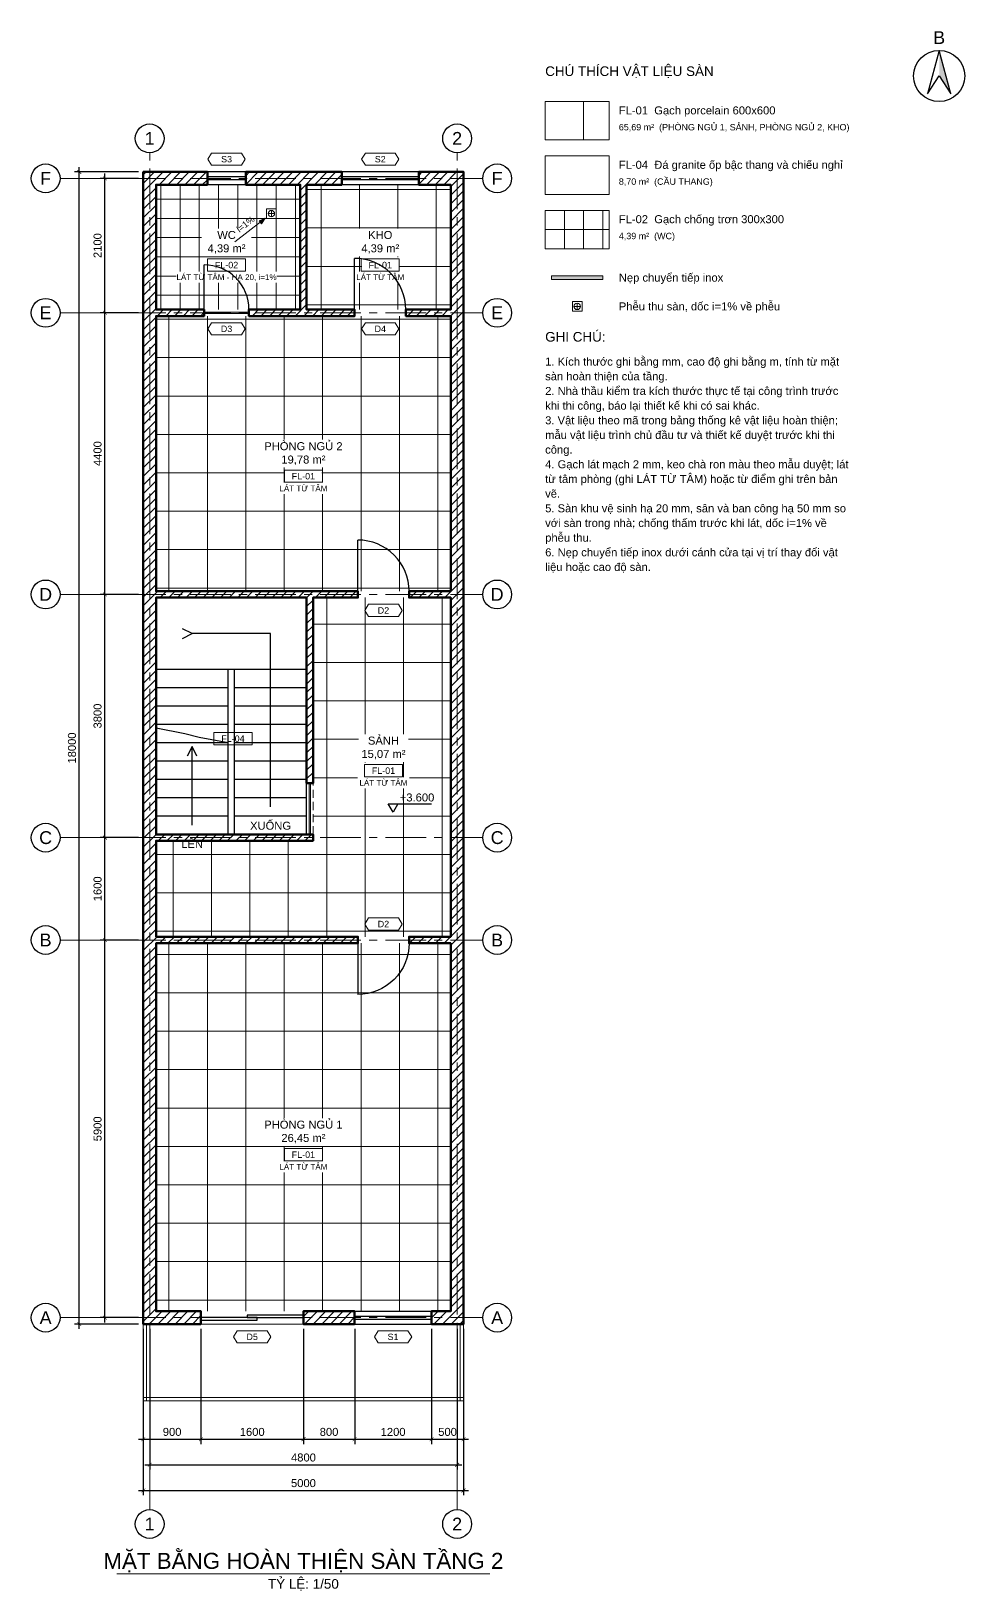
# Model space of a CAD drawing. Header units: millimetres. Extents: x -4035 to 243174, y -17931 to 20900.
# Drawn here: x 155222 to 169798, y -4168 to 20200 of the extents above; entities that cross this region are included whole.
import ezdxf
from ezdxf.enums import TextEntityAlignment as Align

# ---------------------------------------------------------------- set-up
doc = ezdxf.new("R2010")
doc.units = ezdxf.units.MM
doc.header["$LTSCALE"] = 40
doc.linetypes.add('CENTER', pattern=[50.8, 31.75, -6.35, 6.35, -6.35])
doc.linetypes.add('HIDDEN', pattern=[9.525, 6.35, -3.175])
for name, color, linetype, lineweight in [('A-ANNO-DIMS', 1, 'Continuous', 18), ('A-ANNO-NOTE', 7, 'Continuous', 18), ('A-ANNO-ROOM', 7, 'Continuous', 25), ('A-ANNO-SYMB', 7, 'Continuous', 25), ('A-ANNO-TEXT', 7, 'Continuous', 18), ('A-DOOR', 3, 'Continuous', 25), ('A-FLOR-FIXT', 5, 'Continuous', 18), ('A-FLOR-LEVL', 8, 'Continuous', 18), ('A-FLOR-PATT', 8, 'Continuous', 9), ('A-FLOR-STRS', 6, 'Continuous', 25), ('A-GLAZ', 4, 'Continuous', 25), ('A-OPEN', 8, 'HIDDEN', 18), ('A-WALL', 7, 'Continuous', 50), ('A-WALL-PATT', 8, 'Continuous', 9), ('S-GRID', 1, 'CENTER', 18), ('S-GRID-IDEN', 7, 'Continuous', 25)]:
    doc.layers.add(name, color=color, linetype=linetype, lineweight=lineweight)
doc.styles.add('MCP-ARIAL', font='arial.ttf')
doc.dimstyles.new('MCP-1-50', dxfattribs={"dimscale": 50, "dimtxt": 2.5, "dimasz": 1.2, "dimexe": 1.5, "dimexo": 1.5, "dimgap": 1, "dimtad": 1, "dimdec": 0, "dimdsep": 46, "dimtxsty": 'MCP-ARIAL', "dimblk": 'ARCHTICK', "dimblk1": 'ARCHTICK', "dimblk2": 'ARCHTICK', "dimcen": 0.09, "dimdle": 1.5, "dimclrd": 256, "dimclre": 256, "dimclrt": 256, "dimadec": 0, "dimazin": 0, "dimtfac": 1, "dimtdec": 4, "dimtix": 1, "dimtmove": 2, "dimatfit": 3, "dimfxl": 1, "dimtolj": 1, "dimtzin": 0, "dimarcsym": 0})

# ---------------------------------------------------------------- blocks, each defined once
blk = doc.blocks.new('MCP_CUA_LUA_1600_200')
for points in [[(0, 60), (880, 60), (880, 100), (0, 100)], [(720, 100), (1600, 100), (1600, 140), (720, 140)]]:
    blk.add_lwpolyline(points, close=True)
at = {"style": 'MCP-ARIAL', "flags": 1}
for tag, p in [('MA', (800, -100)), ('LOAI', (800, -220)), ('RONG', (800, -340))]:
    blk.add_attdef(tag, p, '', height=80, dxfattribs=at)
blk = doc.blocks.new('MCP_THE_LG_3')
blk.add_lwpolyline([(-5.85, 0), (-4.65, 1.9), (4.65, 1.9), (5.85, 0), (4.65, -1.9), (-4.65, -1.9)], close=True)
at = {"style": 'MCP-ARIAL'}
blk.add_attdef('MA', text='', height=2, dxfattribs=at).set_placement((0, 0), align=Align.MIDDLE_CENTER)
blk = doc.blocks.new('MCP_CUA_SO_1200_200')
for p, q in [((0, 200), (1200, 200)), ((0, 125), (1200, 125)), ((0, 75), (1200, 75)), ((0, 0), (1200, 0))]:
    blk.add_line(p, q)
at = {"style": 'MCP-ARIAL', "flags": 1}
for tag, p in [('MA', (600, -100)), ('LOAI', (600, -220)), ('RONG', (600, -340))]:
    blk.add_attdef(tag, p, '', height=80, dxfattribs=at)
blk = doc.blocks.new('MCP_CUA_DI_800')
blk.add_line((0, 0), (0, 800))
blk.add_arc((0, 0), 800, 359.9964, 90.0036)
at = {"style": 'MCP-ARIAL', "flags": 1}
for tag, p in [('MA', (400, -100)), ('LOAI', (400, -220)), ('RONG', (400, -340))]:
    blk.add_attdef(tag, p, '', height=80, dxfattribs=at)
blk = doc.blocks.new('MCP_CUA_DI_700')
blk.add_line((0, 0), (0, 700))
blk.add_arc((0, 0), 700, 359.9929, 90.0071)
at = {"style": 'MCP-ARIAL', "flags": 1}
for tag, p in [('MA', (350, -100)), ('LOAI', (350, -220)), ('RONG', (350, -340))]:
    blk.add_attdef(tag, p, '', height=80, dxfattribs=at)
blk = doc.blocks.new('MCP_CUA_SO_600_200')
for p, q in [((0, 200), (600, 200)), ((0, 125), (600, 125)), ((0, 75), (600, 75)), ((0, 0), (600, 0))]:
    blk.add_line(p, q)
at = {"style": 'MCP-ARIAL', "flags": 1}
for tag, p in [('MA', (300, -100)), ('LOAI', (300, -220)), ('RONG', (300, -340))]:
    blk.add_attdef(tag, p, '', height=80, dxfattribs=at)
blk = doc.blocks.new('_ArchTick')
at = {"color": 0, "linetype": 'ByBlock', "const_width": 0.15}
blk.add_lwpolyline([(-0.5, -0.5), (0.5, 0.5)], dxfattribs=at)
blk = doc.blocks.new('*D141')
at = {"layer": 'A-ANNO-DIMS', "lineweight": -2, "transparency": 16777216}
for p, q in [((156972, -75), (156972, -1875)), ((157872, -75), (157872, -1875)), ((156897, -1800), (157947, -1800))]:
    blk.add_line(p, q, dxfattribs=at)
at = {"layer": 'Defpoints', "color": 0, "transparency": 16777216}
for p in [(156972, 0), (157872, 0), (157872, -1800)]:
    blk.add_point(p, dxfattribs=at)
at = {"layer": 'A-ANNO-DIMS', "lineweight": -2, "transparency": 16777216, "xscale": 60, "yscale": 60, "zscale": 60, "rotation": 180}
blk.add_blockref('_ArchTick', (156972, -1800), dxfattribs=at)
at = {"layer": 'A-ANNO-DIMS', "lineweight": -2, "transparency": 16777216, "xscale": 60, "yscale": 60, "zscale": 60}
blk.add_blockref('_ArchTick', (157872, -1800), dxfattribs=at)
at = {"layer": 'A-ANNO-DIMS', "transparency": 16777216, "insert": (157422, -1686), "char_height": 125, "attachment_point": 5, "style": 'MCP-ARIAL'}
blk.add_mtext('\\A1;900', dxfattribs=at)
blk = doc.blocks.new('*D142')
at = {"layer": 'A-ANNO-DIMS', "lineweight": -2, "transparency": 16777216}
for p, q in [((157872, -75), (157872, -1875)), ((159472, -75), (159472, -1875)), ((157797, -1800), (159547, -1800))]:
    blk.add_line(p, q, dxfattribs=at)
at = {"layer": 'Defpoints', "color": 0, "transparency": 16777216}
for p in [(157872, 0), (159472, 0), (159472, -1800)]:
    blk.add_point(p, dxfattribs=at)
at = {"layer": 'A-ANNO-DIMS', "lineweight": -2, "transparency": 16777216, "xscale": 60, "yscale": 60, "zscale": 60, "rotation": 180}
blk.add_blockref('_ArchTick', (157872, -1800), dxfattribs=at)
at = {"layer": 'A-ANNO-DIMS', "lineweight": -2, "transparency": 16777216, "xscale": 60, "yscale": 60, "zscale": 60}
blk.add_blockref('_ArchTick', (159472, -1800), dxfattribs=at)
at = {"layer": 'A-ANNO-DIMS', "transparency": 16777216, "insert": (158672, -1686), "char_height": 125, "attachment_point": 5, "style": 'MCP-ARIAL'}
blk.add_mtext('\\A1;1600', dxfattribs=at)
blk = doc.blocks.new('*D143')
at = {"layer": 'A-ANNO-DIMS', "lineweight": -2, "transparency": 16777216}
for p, q in [((159472, -75), (159472, -1875)), ((160272, -75), (160272, -1875)), ((159397, -1800), (160347, -1800))]:
    blk.add_line(p, q, dxfattribs=at)
at = {"layer": 'Defpoints', "color": 0, "transparency": 16777216}
for p in [(159472, 0), (160272, 0), (160272, -1800)]:
    blk.add_point(p, dxfattribs=at)
at = {"layer": 'A-ANNO-DIMS', "lineweight": -2, "transparency": 16777216, "xscale": 60, "yscale": 60, "zscale": 60, "rotation": 180}
blk.add_blockref('_ArchTick', (159472, -1800), dxfattribs=at)
at = {"layer": 'A-ANNO-DIMS', "lineweight": -2, "transparency": 16777216, "xscale": 60, "yscale": 60, "zscale": 60}
blk.add_blockref('_ArchTick', (160272, -1800), dxfattribs=at)
at = {"layer": 'A-ANNO-DIMS', "transparency": 16777216, "insert": (159872, -1686), "char_height": 125, "attachment_point": 5, "style": 'MCP-ARIAL'}
blk.add_mtext('\\A1;800', dxfattribs=at)
blk = doc.blocks.new('*D144')
at = {"layer": 'A-ANNO-DIMS', "lineweight": -2, "transparency": 16777216}
for p, q in [((160272, -75), (160272, -1875)), ((161472, -75), (161472, -1875)), ((160197, -1800), (161547, -1800))]:
    blk.add_line(p, q, dxfattribs=at)
at = {"layer": 'Defpoints', "color": 0, "transparency": 16777216}
for p in [(160272, 0), (161472, 0), (161472, -1800)]:
    blk.add_point(p, dxfattribs=at)
at = {"layer": 'A-ANNO-DIMS', "lineweight": -2, "transparency": 16777216, "xscale": 60, "yscale": 60, "zscale": 60, "rotation": 180}
blk.add_blockref('_ArchTick', (160272, -1800), dxfattribs=at)
at = {"layer": 'A-ANNO-DIMS', "lineweight": -2, "transparency": 16777216, "xscale": 60, "yscale": 60, "zscale": 60}
blk.add_blockref('_ArchTick', (161472, -1800), dxfattribs=at)
at = {"layer": 'A-ANNO-DIMS', "transparency": 16777216, "insert": (160872, -1686), "char_height": 125, "attachment_point": 5, "style": 'MCP-ARIAL'}
blk.add_mtext('\\A1;1200', dxfattribs=at)
blk = doc.blocks.new('*D145')
at = {"layer": 'A-ANNO-DIMS', "lineweight": -2, "transparency": 16777216}
for p, q in [((161472, -75), (161472, -1875)), ((161972, -75), (161972, -1875)), ((161397, -1800), (162047, -1800))]:
    blk.add_line(p, q, dxfattribs=at)
at = {"layer": 'Defpoints', "color": 0, "transparency": 16777216}
for p in [(161472, 0), (161972, 0), (161972, -1800)]:
    blk.add_point(p, dxfattribs=at)
at = {"layer": 'A-ANNO-DIMS', "lineweight": -2, "transparency": 16777216, "xscale": 60, "yscale": 60, "zscale": 60, "rotation": 180}
blk.add_blockref('_ArchTick', (161472, -1800), dxfattribs=at)
at = {"layer": 'A-ANNO-DIMS', "lineweight": -2, "transparency": 16777216, "xscale": 60, "yscale": 60, "zscale": 60}
blk.add_blockref('_ArchTick', (161972, -1800), dxfattribs=at)
at = {"layer": 'A-ANNO-DIMS', "transparency": 16777216, "insert": (161722, -1686), "char_height": 125, "attachment_point": 5, "style": 'MCP-ARIAL'}
blk.add_mtext('\\A1;500', dxfattribs=at)
blk = doc.blocks.new('*D146')
at = {"layer": 'A-ANNO-DIMS', "lineweight": -2, "transparency": 16777216}
for p, q in [((157072, -75), (157072, -2275)), ((161872, -75), (161872, -2275)), ((156997, -2200), (161947, -2200))]:
    blk.add_line(p, q, dxfattribs=at)
at = {"layer": 'Defpoints', "color": 0, "transparency": 16777216}
for p in [(157072, 0), (161872, 0), (161872, -2200)]:
    blk.add_point(p, dxfattribs=at)
at = {"layer": 'A-ANNO-DIMS', "lineweight": -2, "transparency": 16777216, "xscale": 60, "yscale": 60, "zscale": 60, "rotation": 180}
blk.add_blockref('_ArchTick', (157072, -2200), dxfattribs=at)
at = {"layer": 'A-ANNO-DIMS', "lineweight": -2, "transparency": 16777216, "xscale": 60, "yscale": 60, "zscale": 60}
blk.add_blockref('_ArchTick', (161872, -2200), dxfattribs=at)
at = {"layer": 'A-ANNO-DIMS', "transparency": 16777216, "insert": (159472, -2086), "char_height": 125, "attachment_point": 5, "style": 'MCP-ARIAL'}
blk.add_mtext('\\A1;4800', dxfattribs=at)
blk = doc.blocks.new('*D147')
at = {"layer": 'A-ANNO-DIMS', "lineweight": -2, "transparency": 16777216}
for p, q in [((156972, -75), (156972, -2675)), ((161972, -75), (161972, -2675)), ((156897, -2600), (162047, -2600))]:
    blk.add_line(p, q, dxfattribs=at)
at = {"layer": 'Defpoints', "color": 0, "transparency": 16777216}
for p in [(156972, 0), (161972, 0), (161972, -2600)]:
    blk.add_point(p, dxfattribs=at)
at = {"layer": 'A-ANNO-DIMS', "lineweight": -2, "transparency": 16777216, "xscale": 60, "yscale": 60, "zscale": 60, "rotation": 180}
blk.add_blockref('_ArchTick', (156972, -2600), dxfattribs=at)
at = {"layer": 'A-ANNO-DIMS', "lineweight": -2, "transparency": 16777216, "xscale": 60, "yscale": 60, "zscale": 60}
blk.add_blockref('_ArchTick', (161972, -2600), dxfattribs=at)
at = {"layer": 'A-ANNO-DIMS', "transparency": 16777216, "insert": (159472, -2486), "char_height": 125, "attachment_point": 5, "style": 'MCP-ARIAL'}
blk.add_mtext('\\A1;5000', dxfattribs=at)
blk = doc.blocks.new('*D148')
at = {"layer": 'A-ANNO-DIMS', "lineweight": -2, "transparency": 16777216}
for p, q in [((156897, 6000), (156297, 6000)), ((156372, 25), (156372, 6075)), ((156897, 100), (156297, 100))]:
    blk.add_line(p, q, dxfattribs=at)
at = {"layer": 'Defpoints', "color": 0, "transparency": 16777216}
for p in [(156372, 6000), (156972, 6000), (156972, 100)]:
    blk.add_point(p, dxfattribs=at)
at = {"layer": 'A-ANNO-DIMS', "lineweight": -2, "transparency": 16777216, "xscale": 60, "yscale": 60, "zscale": 60}
for p, rotation in [((156372, 6000), 90), ((156372, 100), 270)]:
    blk.add_blockref('_ArchTick', p, dxfattribs=dict(at, rotation=rotation))
at = {"layer": 'A-ANNO-DIMS', "transparency": 16777216, "insert": (156258, 3050), "char_height": 125, "attachment_point": 5, "rotation": 90, "style": 'MCP-ARIAL'}
blk.add_mtext('\\A1;5900', dxfattribs=at)
blk = doc.blocks.new('*D149')
at = {"layer": 'A-ANNO-DIMS', "lineweight": -2, "transparency": 16777216}
for p, q in [((156897, 7600), (156297, 7600)), ((156372, 5925), (156372, 7675)), ((156897, 6000), (156297, 6000))]:
    blk.add_line(p, q, dxfattribs=at)
at = {"layer": 'Defpoints', "color": 0, "transparency": 16777216}
for p in [(156372, 7600), (156972, 7600), (156972, 6000)]:
    blk.add_point(p, dxfattribs=at)
at = {"layer": 'A-ANNO-DIMS', "lineweight": -2, "transparency": 16777216, "xscale": 60, "yscale": 60, "zscale": 60}
for p, rotation in [((156372, 7600), 90), ((156372, 6000), 270)]:
    blk.add_blockref('_ArchTick', p, dxfattribs=dict(at, rotation=rotation))
at = {"layer": 'A-ANNO-DIMS', "transparency": 16777216, "insert": (156258, 6800), "char_height": 125, "attachment_point": 5, "rotation": 90, "style": 'MCP-ARIAL'}
blk.add_mtext('\\A1;1600', dxfattribs=at)
blk = doc.blocks.new('*D150')
at = {"layer": 'A-ANNO-DIMS', "lineweight": -2, "transparency": 16777216}
for p, q in [((156372, 7525), (156372, 11475)), ((156897, 11400), (156297, 11400)), ((156897, 7600), (156297, 7600))]:
    blk.add_line(p, q, dxfattribs=at)
at = {"layer": 'Defpoints', "color": 0, "transparency": 16777216}
for p in [(156372, 11400), (156972, 11400), (156972, 7600)]:
    blk.add_point(p, dxfattribs=at)
at = {"layer": 'A-ANNO-DIMS', "lineweight": -2, "transparency": 16777216, "xscale": 60, "yscale": 60, "zscale": 60}
for p, rotation in [((156372, 11400), 90), ((156372, 7600), 270)]:
    blk.add_blockref('_ArchTick', p, dxfattribs=dict(at, rotation=rotation))
at = {"layer": 'A-ANNO-DIMS', "transparency": 16777216, "insert": (156258, 9500), "char_height": 125, "attachment_point": 5, "rotation": 90, "style": 'MCP-ARIAL'}
blk.add_mtext('\\A1;3800', dxfattribs=at)
blk = doc.blocks.new('*D151')
at = {"layer": 'A-ANNO-DIMS', "lineweight": -2, "transparency": 16777216}
for p, q in [((156372, 11325), (156372, 15875)), ((156897, 15800), (156297, 15800)), ((156897, 11400), (156297, 11400))]:
    blk.add_line(p, q, dxfattribs=at)
at = {"layer": 'Defpoints', "color": 0, "transparency": 16777216}
for p in [(156372, 15800), (156972, 15800), (156972, 11400)]:
    blk.add_point(p, dxfattribs=at)
at = {"layer": 'A-ANNO-DIMS', "lineweight": -2, "transparency": 16777216, "xscale": 60, "yscale": 60, "zscale": 60}
for p, rotation in [((156372, 15800), 90), ((156372, 11400), 270)]:
    blk.add_blockref('_ArchTick', p, dxfattribs=dict(at, rotation=rotation))
at = {"layer": 'A-ANNO-DIMS', "transparency": 16777216, "insert": (156258, 13600), "char_height": 125, "attachment_point": 5, "rotation": 90, "style": 'MCP-ARIAL'}
blk.add_mtext('\\A1;4400', dxfattribs=at)
blk = doc.blocks.new('*D152')
at = {"layer": 'A-ANNO-DIMS', "lineweight": -2, "transparency": 16777216}
for p, q in [((156897, 17900), (156297, 17900)), ((156372, 15725), (156372, 17975)), ((156897, 15800), (156297, 15800))]:
    blk.add_line(p, q, dxfattribs=at)
at = {"layer": 'Defpoints', "color": 0, "transparency": 16777216}
for p in [(156372, 17900), (156972, 17900), (156972, 15800)]:
    blk.add_point(p, dxfattribs=at)
at = {"layer": 'A-ANNO-DIMS', "lineweight": -2, "transparency": 16777216, "xscale": 60, "yscale": 60, "zscale": 60}
for p, rotation in [((156372, 17900), 90), ((156372, 15800), 270)]:
    blk.add_blockref('_ArchTick', p, dxfattribs=dict(at, rotation=rotation))
at = {"layer": 'A-ANNO-DIMS', "transparency": 16777216, "insert": (156258, 16850), "char_height": 125, "attachment_point": 5, "rotation": 90, "style": 'MCP-ARIAL'}
blk.add_mtext('\\A1;2100', dxfattribs=at)
blk = doc.blocks.new('*D153')
at = {"layer": 'A-ANNO-DIMS', "lineweight": -2, "transparency": 16777216}
for p, q in [((155972, -75), (155972, 18075)), ((156897, 18000), (155897, 18000)), ((156897, 0), (155897, 0))]:
    blk.add_line(p, q, dxfattribs=at)
at = {"layer": 'Defpoints', "color": 0, "transparency": 16777216}
for p in [(155972, 18000), (156972, 18000), (156972, 0)]:
    blk.add_point(p, dxfattribs=at)
at = {"layer": 'A-ANNO-DIMS', "lineweight": -2, "transparency": 16777216, "xscale": 60, "yscale": 60, "zscale": 60}
for p, rotation in [((155972, 18000), 90), ((155972, 0), 270)]:
    blk.add_blockref('_ArchTick', p, dxfattribs=dict(at, rotation=rotation))
at = {"layer": 'A-ANNO-DIMS', "transparency": 16777216, "insert": (155858, 9000), "char_height": 125, "attachment_point": 5, "rotation": 90, "style": 'MCP-ARIAL'}
blk.add_mtext('\\A1;18000', dxfattribs=at)
blk = doc.blocks.new('MCP_TRUC')
blk.add_circle((0, 0), 4.5)
at = {"style": 'MCP-ARIAL'}
blk.add_attdef('SO', text='', height=4, dxfattribs=at).set_placement((0, 0), align=Align.MIDDLE_CENTER)
blk = doc.blocks.new('MCP_COTE')
blk.add_line((-1.5, 2.55), (12, 2.55))
blk.add_lwpolyline([(0, 0), (-1.5, 2.55), (1.5, 2.55)], close=True)
at = {"style": 'MCP-ARIAL'}
blk.add_attdef('COTE', (2.1, 3.3), '', height=2.5, dxfattribs=at)
blk = doc.blocks.new('MCP_THE_5')
blk.add_lwpolyline([(-5.95, -1.9), (5.95, -1.9), (5.95, 1.9), (-5.95, 1.9)], close=True)
at = {"style": 'MCP-ARIAL'}
blk.add_attdef('MA', text='', height=2, dxfattribs=at).set_placement((0, 0), align=Align.MIDDLE_CENTER)
blk = doc.blocks.new('MCP_PHEU_THU')
for p, q in [((-50, 0), (50, 0)), ((0, -50), (0, 50))]:
    blk.add_line(p, q)
blk.add_lwpolyline([(-75, -75), (75, -75), (75, 75), (-75, 75)], close=True)
blk.add_circle((0, 0), 50)
at = {"style": 'MCP-ARIAL', "flags": 1}
blk.add_attdef('MA', text='', height=40, dxfattribs=at).set_placement((0, -110), align=Align.MIDDLE_CENTER)
blk = doc.blocks.new('MCP_DOC')
blk.add_hatch(color=256).paths.add_polyline_path([(12, 0), (10, 0.6), (10, -0.6)], flags=16)
blk.add_line((0, 0), (10.5, 0))
blk.add_lwpolyline([(12, 0), (10, 0.6), (10, -0.6)], close=True)
at = {"style": 'MCP-ARIAL'}
blk.add_attdef('I', text='', height=2, dxfattribs=at).set_placement((6, 1.4), align=Align.CENTER)
blk = doc.blocks.new('MCP_HUONG_BAC')
blk.add_hatch(color=256).paths.add_polyline_path([(0, 8), (0, 0), (3.6, -5.6)], flags=16)
blk.add_lwpolyline([(0, 8), (-3.6, -5.6), (0, 0), (3.6, -5.6)], close=True)
blk.add_circle((0, 0), 8)
at = {"style": 'MCP-ARIAL'}
blk.add_attdef('KY_HIEU', text='', height=4, dxfattribs=at).set_placement((0, 12), align=Align.MIDDLE_CENTER)

msp = doc.modelspace()

# ---------------------------------------------------------------- hatches: boundary and pattern name
at = {"layer": 'A-FLOR-PATT'}
for points in [[(163346.51, 16320), (164146.51, 16320), (164146.51, 16380), (163346.51, 16380)], [(157921.51, 15787.5), (158621.51, 15787.5), (158621.51, 15812.5), (157921.51, 15812.5)], [(159584.01, 7650), (159584.01, 8450), (159559.01, 8450), (159559.01, 7650)]]:
    msp.add_hatch(color=256, dxfattribs=at).paths.add_polyline_path(points, flags=16)
at = {"layer": 'A-WALL-PATT'}
h = msp.add_hatch(dxfattribs=at)
h.set_pattern_fill('ANSI31', color=256, scale=30, style=0)
h.paths.add_polyline_path([(161271.51, 18000), (161271.51, 17800), (161771.51, 17800), (161771.51, 15850), (161071.51, 15850), (161071.51, 15750), (161771.51, 15750), (161771.51, 11450), (161121.51, 11450), (161121.51, 11350), (161771.51, 11350), (161771.51, 6050), (161121.51, 6050), (161121.51, 5950), (161771.51, 5950), (161771.51, 200), (161471.51, 200), (161471.51, 0), (161971.51, 0), (161971.51, 18000)], flags=16)
h.paths.add_polyline_path([(160071.51, 17800), (160071.51, 18000), (158571.51, 18000), (158571.51, 17800), (159421.51, 17800), (159421.51, 15850), (158621.51, 15850), (158621.51, 15750), (160271.51, 15750), (160271.51, 15850), (159521.51, 15850), (159521.51, 17800)], flags=16)
h.paths.add_polyline_path([(157971.51, 17800), (157971.51, 18000), (156971.51, 18000), (156971.51, 0), (157871.51, 0), (157871.51, 200), (157171.51, 200), (157171.51, 5950), (160321.51, 5950), (160321.51, 6050), (157171.51, 6050), (157171.51, 7550), (159621.51, 7550), (159621.51, 7650), (157171.51, 7650), (157171.51, 11350), (159521.51, 11350), (159521.51, 8450), (159621.51, 8450), (159621.51, 11350), (160321.51, 11350), (160321.51, 11450), (157171.51, 11450), (157171.51, 15750), (157921.51, 15750), (157921.51, 15850), (157171.51, 15850), (157171.51, 17800)], flags=16)
h.paths.add_polyline_path([(160271.51, 0), (160271.51, 200), (159471.51, 200), (159471.51, 0)], flags=16)

# ---------------------------------------------------------------- linework, layer by layer
at = {"layer": 'A-ANNO-NOTE'}
for points in [[(163246.51, 18500), (164246.51, 18500), (164246.51, 19100), (163246.51, 19100)], [(163246.51, 17650), (164246.51, 17650), (164246.51, 18250), (163246.51, 18250)], [(163246.51, 16800), (164246.51, 16800), (164246.51, 17400), (163246.51, 17400)]]:
    msp.add_lwpolyline(points, close=True, dxfattribs=at)
at = {"layer": 'A-ANNO-TEXT'}
msp.add_line((156559.01, -3905), (162384.01, -3905), dxfattribs=at)
at = {"layer": 'A-FLOR-LEVL'}
for p, q in [((157021.51, 0), (157021.51, -1200)), ((161921.51, -1200), (161921.51, 0)), ((156971.51, -1150), (161971.51, -1150))]:
    msp.add_line(p, q, dxfattribs=at)
msp.add_lwpolyline([(156971.51, -1200), (161971.51, -1200), (161971.51, 0), (156971.51, 0)], close=True, dxfattribs=at)
at = {"layer": 'A-FLOR-PATT'}
for p, q in [((163246.51, 18500), (163246.51, 19100)), ((163846.51, 18500), (163846.51, 19100)), ((163246.51, 18500), (164246.51, 18500)), ((157246.51, 15850), (157246.51, 17800)), ((157546.51, 16446.25), (157546.51, 17800)), ((157846.51, 16446.25), (157846.51, 17800)), ((158146.51, 17118.75), (158146.51, 17800)), ((158446.51, 17118.75), (158446.51, 17800)), ((158746.51, 16446.25), (158746.51, 17800)), ((159046.51, 16446.25), (159046.51, 17800)), ((159346.51, 15850), (159346.51, 17800)), ((159746.51, 15850), (159746.51, 17800)), ((160346.51, 17118.75), (160346.51, 17800)), ((160946.51, 17118.75), (160946.51, 17800)), ((161546.51, 15850), (161546.51, 17800)), ((157171.51, 17575), (159421.51, 17575)), ((159521.51, 17725), (161771.51, 17725)), ((163246.51, 16800), (163246.51, 17400)), ((163546.51, 16800), (163546.51, 17400)), ((163846.51, 16800), (163846.51, 17400)), ((164146.51, 16800), (164146.51, 17400)), ((157171.51, 17275), (159421.51, 17275)), ((159521.51, 17125), (161771.51, 17125)), ((163246.51, 17100), (164246.51, 17100)), ((157171.51, 16975), (157882.14, 16975)), ((158660.89, 16975), (159421.51, 16975)), ((157171.51, 16675), (159421.51, 16675)), ((158146.51, 16671.25), (158146.51, 16681.25)), ((158446.51, 16671.25), (158446.51, 16681.25)), ((160346.51, 16446.25), (160346.51, 16681.25)), ((160946.51, 16671.25), (160946.51, 16681.25)), ((163246.51, 16800), (164246.51, 16800)), ((157171.51, 16375), (157484.01, 16375)), ((159059.01, 16375), (159421.51, 16375)), ((159521.51, 16525), (160383.51, 16525)), ((160959.51, 16525), (161771.51, 16525)), ((157546.51, 15850), (157546.51, 16266.25)), ((157846.51, 15850), (157846.51, 16266.25)), ((158146.51, 15850), (158146.51, 16266.25)), ((158446.51, 15850), (158446.51, 16266.25)), ((158746.51, 15850), (158746.51, 16266.25)), ((159046.51, 15850), (159046.51, 16266.25)), ((160346.51, 15850), (160346.51, 16266.25)), ((160946.51, 15850), (160946.51, 16266.25)), ((157171.51, 16075), (159421.51, 16075)), ((159521.51, 15925), (161771.51, 15925)), ((157171.51, 15700), (161771.51, 15700)), ((157371.51, 11450), (157371.51, 15750)), ((157971.51, 11450), (157971.51, 15750)), ((158571.51, 11450), (158571.51, 15750)), ((159171.51, 13818.75), (159171.51, 15750)), ((159771.51, 13818.75), (159771.51, 15750)), ((160371.51, 11450), (160371.51, 15750)), ((160971.51, 11450), (160971.51, 15750)), ((161571.51, 11450), (161571.51, 15750)), ((157171.51, 15100), (161771.51, 15100)), ((157171.51, 14500), (161771.51, 14500)), ((157171.51, 13900), (161771.51, 13900)), ((157171.51, 13300), (159183.51, 13300)), ((159171.51, 13146.25), (159171.51, 13381.25)), ((159759.51, 13300), (161771.51, 13300)), ((159771.51, 13146.25), (159771.51, 13381.25)), ((159171.51, 11450), (159171.51, 12966.25)), ((159771.51, 11450), (159771.51, 12966.25)), ((157171.51, 12700), (161771.51, 12700)), ((157171.51, 12100), (161771.51, 12100)), ((157171.51, 11500), (161771.51, 11500)), ((159835.63, 6050), (159835.63, 11350)), ((160435.63, 9218.75), (160435.63, 11350)), ((161035.63, 9218.75), (161035.63, 11350)), ((161635.63, 6050), (161635.63, 11350)), ((159621.51, 10936.66), (161771.51, 10936.66)), ((159621.51, 10336.66), (161771.51, 10336.66)), ((159621.51, 9736.66), (161771.51, 9736.66)), ((159621.51, 9136.66), (160332.14, 9136.66)), ((161110.89, 9136.66), (161771.51, 9136.66)), ((160435.63, 8771.25), (160435.63, 8781.25)), ((161035.63, 8546.25), (161035.63, 8781.25)), ((159621.51, 8536.66), (160317.41, 8536.66)), ((161125.61, 8536.66), (161771.51, 8536.66)), ((160435.63, 6050), (160435.63, 8366.25)), ((161035.63, 6050), (161035.63, 8366.25)), ((159621.51, 7936.66), (161771.51, 7936.66)), ((157171.51, 7336.66), (161771.51, 7336.66)), ((157435.63, 6050), (157435.63, 7550)), ((158035.63, 6050), (158035.63, 7550)), ((158635.63, 6050), (158635.63, 7550)), ((159235.63, 6050), (159235.63, 7550)), ((157171.51, 6736.66), (161771.51, 6736.66)), ((157171.51, 6136.66), (161771.51, 6136.66)), ((157371.51, 200), (157371.51, 5950)), ((157971.51, 200), (157971.51, 5950)), ((158571.51, 200), (158571.51, 5950)), ((159171.51, 3218.75), (159171.51, 5950)), ((159771.51, 3218.75), (159771.51, 5950)), ((160371.51, 200), (160371.51, 5950)), ((160971.51, 200), (160971.51, 5950)), ((161571.51, 200), (161571.51, 5950)), ((157171.51, 5775), (161771.51, 5775)), ((157171.51, 5175), (161771.51, 5175)), ((157171.51, 4575), (161771.51, 4575)), ((157171.51, 3975), (161771.51, 3975)), ((157171.51, 3375), (161771.51, 3375)), ((157171.51, 2775), (161771.51, 2775)), ((159171.51, 2546.25), (159171.51, 2781.25)), ((159771.51, 2546.25), (159771.51, 2781.25)), ((159171.51, 200), (159171.51, 2366.25)), ((159771.51, 200), (159771.51, 2366.25)), ((157171.51, 2175), (161771.51, 2175)), ((157171.51, 1575), (161771.51, 1575)), ((157171.51, 975), (161771.51, 975)), ((157171.51, 375), (161771.51, 375))]:
    msp.add_line(p, q, dxfattribs=at)
for points in [[(163346.51, 16320), (164146.51, 16320), (164146.51, 16380), (163346.51, 16380)], [(157921.51, 15787.5), (158621.51, 15787.5), (158621.51, 15812.5), (157921.51, 15812.5)], [(159584.01, 7650), (159584.01, 8450), (159559.01, 8450), (159559.01, 7650)]]:
    msp.add_lwpolyline(points, close=True, dxfattribs=at)
at = {"layer": 'A-FLOR-STRS'}
for p, q in [((159521.51, 10225), (157171.51, 10225)), ((158296.51, 7650), (158296.51, 10225)), ((158396.51, 7650), (158396.51, 10225)), ((158296.51, 9938.888889), (157171.51, 9938.888889)), ((159521.51, 9938.888889), (158396.51, 9938.888889)), ((158296.51, 9652.777778), (157171.51, 9652.777778)), ((159521.51, 9652.777778), (158396.51, 9652.777778)), ((158296.51, 9366.666667), (157171.51, 9366.666667)), ((159521.51, 9366.666667), (158396.51, 9366.666667)), ((158296.51, 9080.555556), (157171.51, 9080.555556)), ((159521.51, 9080.555556), (158396.51, 9080.555556)), ((158296.51, 8794.444444), (157171.51, 8794.444444)), ((159521.51, 8794.444444), (158396.51, 8794.444444)), ((158296.51, 8508.333333), (157171.51, 8508.333333)), ((159521.51, 8508.333333), (158396.51, 8508.333333)), ((158296.51, 8222.222222), (157171.51, 8222.222222)), ((159521.51, 8222.222222), (158396.51, 8222.222222)), ((158296.51, 7936.111111), (157171.51, 7936.111111)), ((159521.51, 7936.111111), (158396.51, 7936.111111)), ((159521.51, 7650), (158396.51, 7650))]:
    msp.add_line(p, q, dxfattribs=at)
msp.add_lwpolyline([(159521.51, 7650), (159521.51, 11350), (157171.51, 11350), (157171.51, 7650)], close=True, dxfattribs=at)
for points in [[(157584.01, 10712.5), (157734.01, 10787.5), (157584.01, 10862.5)], [(158959.01, 8079.166667), (158959.01, 10787.5), (157734.01, 10787.5)], [(158296.51, 9080.555556), (157846.51, 9166.388889), (157621.51, 9223.611111), (157171.51, 9309.444444)], [(157809.01, 8873.333333), (157734.01, 9023.333333), (157659.01, 8873.333333)], [(157734.01, 7793.055556), (157734.01, 9023.333333)]]:
    msp.add_lwpolyline(points, dxfattribs=at)
at = {"layer": 'A-OPEN', "ltscale": 0.5}
for p, q in [((159521.51, 7650), (159521.51, 8450)), ((159621.51, 7650), (159621.51, 8450))]:
    msp.add_line(p, q, dxfattribs=at)
at = {"layer": 'A-WALL'}
for points in [[(157971.51, 17800), (157971.51, 18000), (156971.51, 18000), (156971.51, 0), (157871.51, 0), (157871.51, 200), (157171.51, 200), (157171.51, 5950), (160321.51, 5950), (160321.51, 6050), (157171.51, 6050), (157171.51, 7550), (159621.51, 7550), (159621.51, 7650), (157171.51, 7650), (157171.51, 11350), (159521.51, 11350), (159521.51, 8450), (159621.51, 8450), (159621.51, 11350), (160321.51, 11350), (160321.51, 11450), (157171.51, 11450), (157171.51, 15750), (157921.51, 15750), (157921.51, 15850), (157171.51, 15850), (157171.51, 17800)], [(160071.51, 17800), (160071.51, 18000), (158571.51, 18000), (158571.51, 17800), (159421.51, 17800), (159421.51, 15850), (158621.51, 15850), (158621.51, 15750), (160271.51, 15750), (160271.51, 15850), (159521.51, 15850), (159521.51, 17800)], [(161271.51, 18000), (161271.51, 17800), (161771.51, 17800), (161771.51, 15850), (161071.51, 15850), (161071.51, 15750), (161771.51, 15750), (161771.51, 11450), (161121.51, 11450), (161121.51, 11350), (161771.51, 11350), (161771.51, 6050), (161121.51, 6050), (161121.51, 5950), (161771.51, 5950), (161771.51, 200), (161471.51, 200), (161471.51, 0), (161971.51, 0), (161971.51, 18000)], [(160271.51, 0), (160271.51, 200), (159471.51, 200), (159471.51, 0)]]:
    msp.add_lwpolyline(points, close=True, dxfattribs=at)
at = {"layer": 'S-GRID', "ltscale": 0.5}
for p, q in [((157071.51, -2900), (157071.51, 18300)), ((161871.51, -2900), (161871.51, 18300)), ((155671.51, 17900), (162271.51, 17900)), ((155671.51, 15800), (162271.51, 15800)), ((155671.51, 11400), (162271.51, 11400)), ((155671.51, 7600), (162271.51, 7600)), ((155671.51, 6000), (162271.51, 6000)), ((155671.51, 100), (162271.51, 100))]:
    msp.add_line(p, q, dxfattribs=at)

# ---------------------------------------------------------------- block references
at = {"layer": 'A-ANNO-NOTE', "xscale": 50, "yscale": 50, "zscale": 50, "rotation": 37.87}
msp.add_blockref('MCP_DOC', (158403.18, 16907.96), dxfattribs=at).add_auto_attribs({'I': 'i=1%'})
at = {"layer": 'A-ANNO-NOTE', "xscale": 50, "yscale": 50, "zscale": 50}
for p, values in [((158271.51, 16546.25), {'MA': 'FL-02'}), ((160671.51, 16546.25), {'MA': 'FL-01'}), ((159471.51, 13246.25), {'MA': 'FL-01'}), ((158371.51, 9146.25), {'MA': 'FL-04'}), ((160721.51, 8646.25), {'MA': 'FL-01'}), ((159471.51, 2646.25), {'MA': 'FL-01'})]:
    msp.add_blockref('MCP_THE_5', p, dxfattribs=at).add_auto_attribs(values)
at = {"layer": 'A-ANNO-SYMB', "xscale": 50, "yscale": 50, "zscale": 50}
for name, p, values in [('MCP_HUONG_BAC', (169398.28, 19500), {'KY_HIEU': 'B'}), ('MCP_COTE', (160871.51, 8000), {'COTE': '+3.600'})]:
    msp.add_blockref(name, p, dxfattribs=at).add_auto_attribs(values)
at = {"layer": 'A-ANNO-TEXT', "xscale": 50, "yscale": 50, "zscale": 50}
for p, values in [((158271.51, 18200), {'MA': 'S3'}), ((160671.51, 18200), {'MA': 'S2'}), ((158271.51, 15550), {'MA': 'D3'}), ((160671.51, 15550), {'MA': 'D4'}), ((160721.51, 11150), {'MA': 'D2'}), ((160721.51, 6250), {'MA': 'D2'}), ((158671.51, -200), {'MA': 'D5'}), ((160871.51, -200), {'MA': 'S1'})]:
    msp.add_blockref('MCP_THE_LG_3', p, dxfattribs=at).add_auto_attribs(values)
at = {"layer": 'A-DOOR'}
for name, p in [('MCP_CUA_DI_800', (160271.51, 15850)), ('MCP_CUA_DI_700', (157921.51, 15850)), ('MCP_CUA_DI_800', (160321.51, 11450)), ('MCP_CUA_LUA_1600_200', (157871.51, 0))]:
    msp.add_blockref(name, p, dxfattribs=at)
at = {"layer": 'A-DOOR', "xscale": -1, "rotation": 180}
msp.add_blockref('MCP_CUA_DI_800', (160321.51, 5950), dxfattribs=at)
at = {"layer": 'A-FLOR-FIXT'}
for p in [(158971.51, 17350), (163746.51, 15900)]:
    msp.add_blockref('MCP_PHEU_THU', p, dxfattribs=at)
at = {"layer": 'A-GLAZ', "rotation": 180}
for name, p in [('MCP_CUA_SO_600_200', (158571.51, 18000)), ('MCP_CUA_SO_1200_200', (161271.51, 18000))]:
    msp.add_blockref(name, p, dxfattribs=at)
at = {"layer": 'A-GLAZ'}
msp.add_blockref('MCP_CUA_SO_1200_200', (160271.51, 0), dxfattribs=at)
at = {"layer": 'S-GRID-IDEN', "xscale": 50, "yscale": 50, "zscale": 50}
for p, values in [((157071.51, 18525), {'SO': '1'}), ((161871.51, 18525), {'SO': '2'}), ((155446.51, 17900), {'SO': 'F'}), ((162496.51, 17900), {'SO': 'F'}), ((155446.51, 15800), {'SO': 'E'}), ((162496.51, 15800), {'SO': 'E'}), ((155446.51, 11400), {'SO': 'D'}), ((162496.51, 11400), {'SO': 'D'}), ((155446.51, 7600), {'SO': 'C'}), ((162496.51, 7600), {'SO': 'C'}), ((155446.51, 6000), {'SO': 'B'}), ((162496.51, 6000), {'SO': 'B'}), ((155446.51, 100), {'SO': 'A'}), ((162496.51, 100), {'SO': 'A'}), ((157071.51, -3125), {'SO': '1'}), ((161871.51, -3125), {'SO': '2'})]:
    msp.add_blockref('MCP_TRUC', p, dxfattribs=at).add_auto_attribs(values)

# ---------------------------------------------------------------- texts
at = {"layer": 'A-ANNO-NOTE', "style": 'MCP-ARIAL'}
for s, height, p in [('FL-01  Gạch porcelain 600x600', 125, (164396.51, 18900)), ('65,69 m²  (PHÒNG NGỦ 1, SẢNH, PHÒNG NGỦ 2, KHO)', 100, (164396.51, 18650)), ('FL-04  Đá granite ốp bậc thang và chiếu nghỉ', 125, (164396.51, 18050)), ('8,70 m²  (CẦU THANG)', 100, (164396.51, 17800)), ('FL-02  Gạch chống trơn 300x300', 125, (164396.51, 17200)), ('4,39 m²  (WC)', 100, (164396.51, 16950))]:
    msp.add_text(s, height=height, dxfattribs=at).set_placement(p)
for s, p in [('LÁT TỪ TÂM - HẠ 20, i=1%', (158271.51, 16356.25)), ('LÁT TỪ TÂM', (160671.51, 16356.25)), ('LÁT TỪ TÂM', (159471.51, 13056.25)), ('LÁT TỪ TÂM', (160721.51, 8456.25)), ('LÁT TỪ TÂM', (159471.51, 2456.25))]:
    msp.add_text(s, height=90, dxfattribs=at).set_placement(p, align=Align.MIDDLE_CENTER)
for s, p in [('Nẹp chuyển tiếp inox', (164396.51, 16350)), ('Phễu thu sàn, dốc i=1% về phễu', (164396.51, 15900))]:
    msp.add_text(s, height=125, dxfattribs=at).set_placement(p, align=Align.MIDDLE_LEFT)
at = {"layer": 'A-ANNO-ROOM', "char_height": 125, "attachment_point": 5, "style": 'MCP-ARIAL'}
for s, insert in [('WC\\P4,39 m²', (158271.51, 16900)), ('KHO\\P4,39 m²', (160671.51, 16900)), ('PHÒNG NGỦ 2\\P19,78 m²', (159471.51, 13600)), ('SẢNH\\P15,07 m²', (160721.51, 9000)), ('PHÒNG NGỦ 1\\P26,45 m²', (159471.51, 3000))]:
    msp.add_mtext(s, dxfattribs=dict(at, insert=insert))
at = {"layer": 'A-ANNO-TEXT', "style": 'MCP-ARIAL'}
for s, p in [('CHÚ THÍCH VẬT LIỆU SÀN', (163246.51, 19500)), ('GHI CHÚ:', (163246.51, 15350))]:
    msp.add_text(s, height=150, dxfattribs=at).set_placement(p)
for s, p in [('XUỐNG', (158959.01, 7786.111111)), ('LÊN', (157734.01, 7500))]:
    msp.add_text(s, height=125, dxfattribs=at).set_placement(p, align=Align.MIDDLE_CENTER)
for s, height, p in [('MẶT BẰNG HOÀN THIỆN SÀN TẦNG 2', 250, (159471.51, -3825)), ('TỶ LỆ: 1/50', 150, (159471.51, -4135))]:
    msp.add_text(s, height=height, dxfattribs=at).set_placement(p, align=Align.CENTER)
at = {"layer": 'A-ANNO-TEXT', "insert": (163246.51, 15100), "char_height": 125, "width": 4750, "attachment_point": 1, "line_spacing_factor": 1.1, "style": 'MCP-ARIAL'}
msp.add_mtext('1. Kích thước ghi bằng mm, cao độ ghi bằng m, tính từ mặt sàn hoàn thiện của tầng.\\P2. Nhà thầu kiểm tra kích thước thực tế tại công trình trước khi thi công, báo lại thiết kế khi có sai khác.\\P3. Vật liệu theo mã trong bảng thống kê vật liệu hoàn thiện; mẫu vật liệu trình chủ đầu tư và thiết kế duyệt trước khi thi công.\\P4. Gạch lát mạch 2 mm, keo chà ron màu theo mẫu duyệt; lát từ tâm phòng (ghi LÁT TỪ TÂM) hoặc từ điểm ghi trên bản vẽ.\\P5. Sàn khu vệ sinh hạ 20 mm, sân và ban công hạ 50 mm so với sàn trong nhà; chống thấm trước khi lát, dốc i=1% về phễu thu.\\P6. Nẹp chuyển tiếp inox dưới cánh cửa tại vị trí thay đổi vật liệu hoặc cao độ sàn.', dxfattribs=at)

# ---------------------------------------------------------------- dimensions: what is measured, and where the dimension line sits
at = {"layer": 'A-ANNO-DIMS'}
for base, p1, p2, picture, middle in [((155971.51, 18000), (156971.51, 0), (156971.51, 18000), '*D153', (155857.688377, 9000)), ((156371.51, 17900), (156971.51, 15800), (156971.51, 17900), '*D152', (156257.688377, 16850)), ((156371.51, 15800), (156971.51, 11400), (156971.51, 15800), '*D151', (156257.688377, 13600)), ((156371.51, 11400), (156971.51, 7600), (156971.51, 11400), '*D150', (156257.645744, 9500)), ((156371.51, 7600), (156971.51, 6000), (156971.51, 7600), '*D149', (156257.688377, 6800)), ((156371.51, 6000), (156971.51, 100), (156971.51, 6000), '*D148', (156257.688377, 3050))]:
    dim = msp.add_linear_dim(base=base, p1=p1, p2=p2, angle=90, dimstyle='MCP-1-50', dxfattribs=at)
    dim.commit()
    dim.dimension.update_dxf_attribs({"geometry": picture, "text_midpoint": middle})
for base, p1, p2, picture, middle in [((157871.51, -1800), (156971.51, 0), (157871.51, 0), '*D141', (157421.51, -1686.178377)), ((161971.51, -2600), (156971.51, 0), (161971.51, 0), '*D147', (159471.51, -2486.178377)), ((161871.51, -2200), (157071.51, 0), (161871.51, 0), '*D146', (159471.51, -2086.178377)), ((159471.51, -1800), (157871.51, 0), (159471.51, 0), '*D142', (158671.51, -1686.178377)), ((160271.51, -1800), (159471.51, 0), (160271.51, 0), '*D143', (159871.51, -1686.178377)), ((161471.51, -1800), (160271.51, 0), (161471.51, 0), '*D144', (160871.51, -1686.178377)), ((161971.51, -1800), (161471.51, 0), (161971.51, 0), '*D145', (161721.51, -1686.178377))]:
    dim = msp.add_linear_dim(base=base, p1=p1, p2=p2, dimstyle='MCP-1-50', dxfattribs=at)
    dim.commit()
    dim.dimension.update_dxf_attribs({"geometry": picture, "text_midpoint": middle})

doc.saveas('drawing.dxf')
